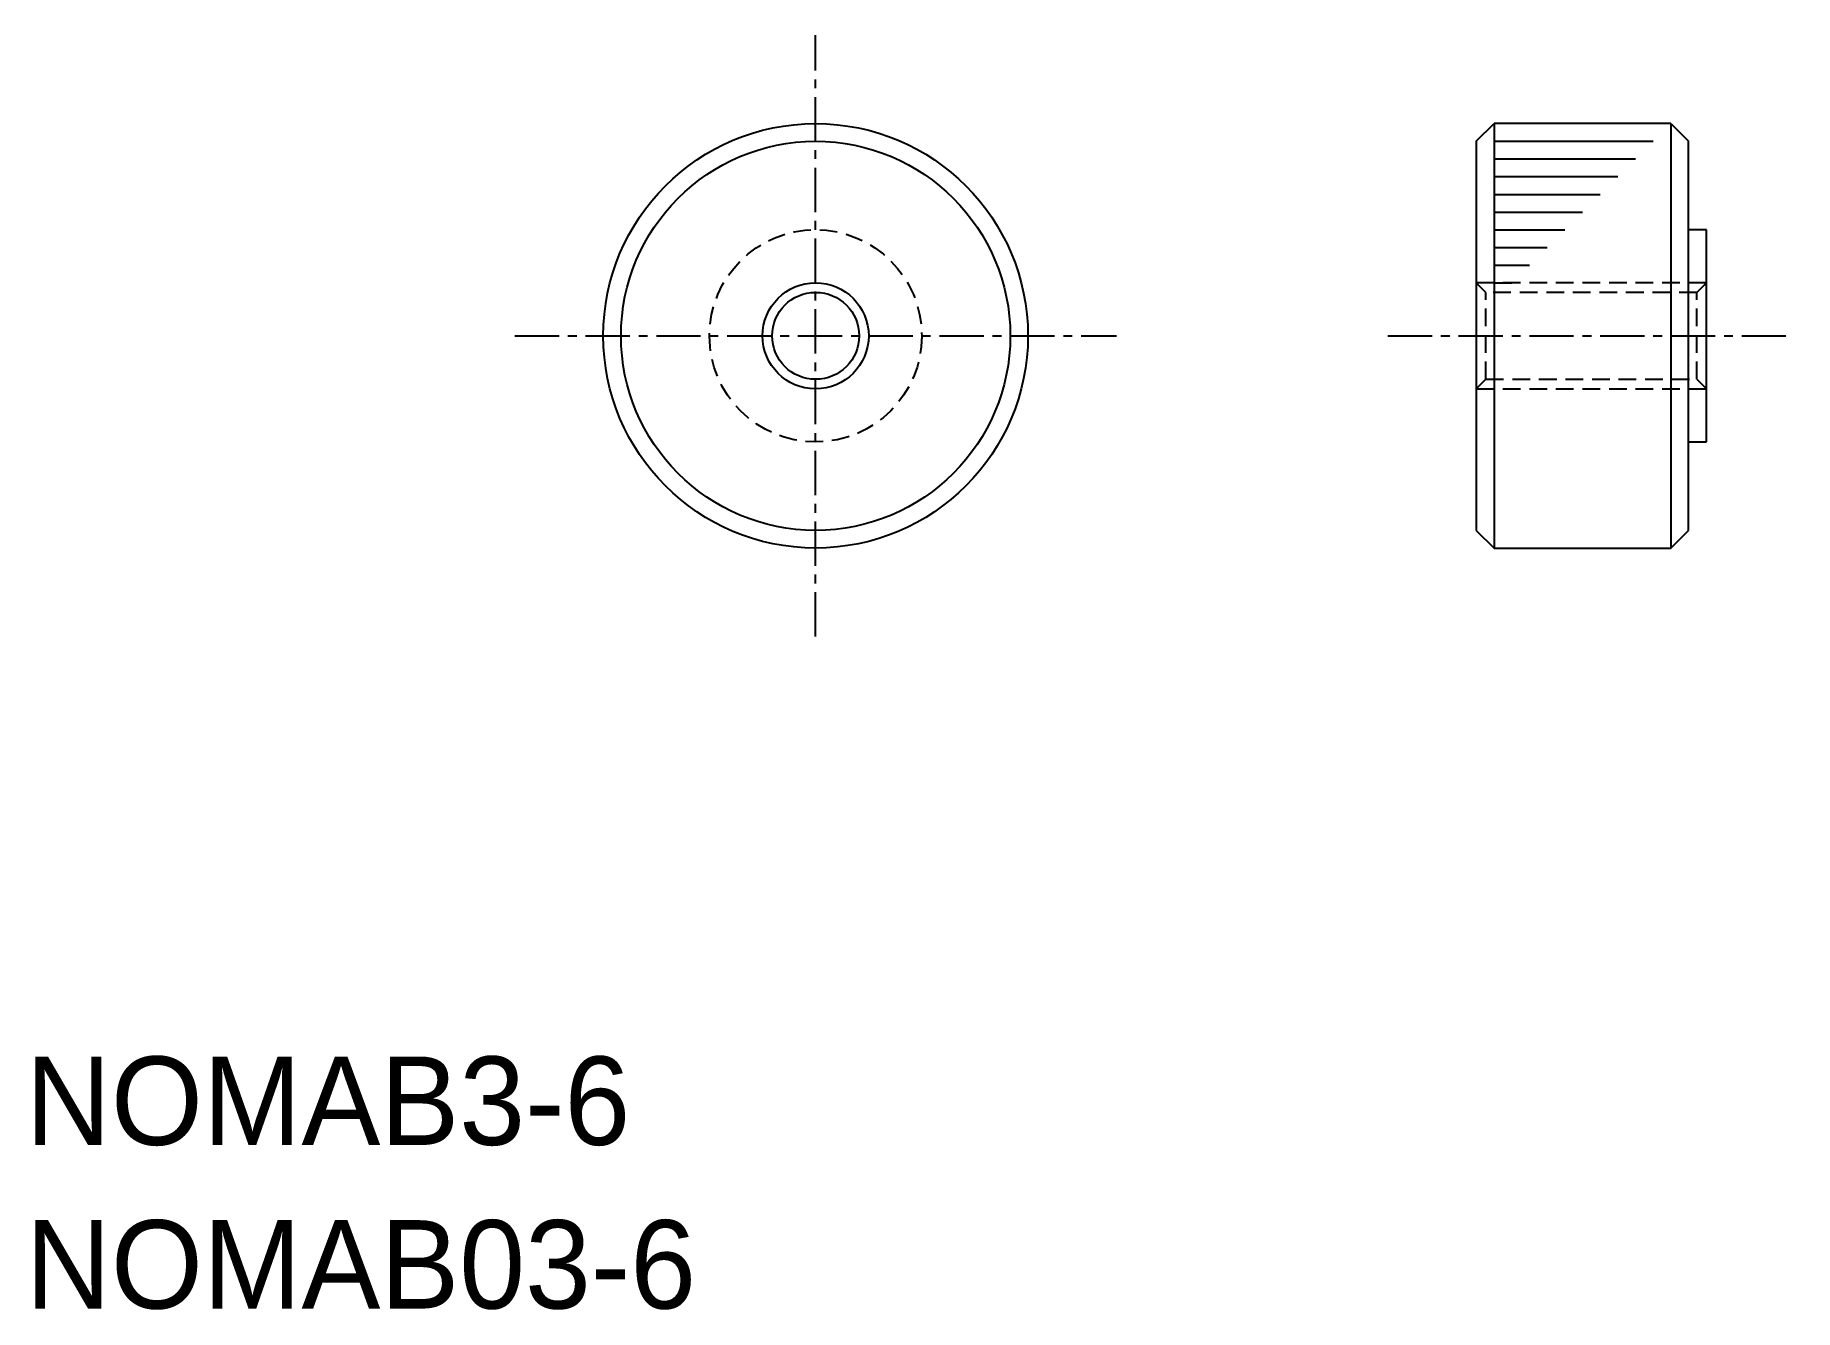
# Model space of a CAD drawing. Extents: x 0.3 to 50, y 0 to 36.
import ezdxf

# ---------------------------------------------------------------- set-up
doc = ezdxf.new("R2010")
doc.units = 0
doc.linetypes.add('CENTER', pattern=[2, 1.25, -0.25, 0.25, -0.25])
doc.linetypes.add('DASHED', pattern=[0.75, 0.5, -0.25])
doc.layers.get('0').update_dxf_attribs({"linetype": 'CONTINUOUS'})
doc.layers.add('CENTER', color=1, linetype='CENTER')

msp = doc.modelspace()

# ---------------------------------------------------------------- linework, layer by layer
at = {"color": 7, "linetype": 'CONTINUOUS'}
for p, q in [((41, 33), (41.5, 33.5)), ((41.5, 33.5), (41.5, 21.5)), ((46.5, 33.5), (41.5, 33.5)), ((46.5, 33.5), (46.5, 21.5)), ((46.5, 33.5), (47, 33)), ((41, 33), (41, 22)), ((41.5, 33), (46, 33)), ((47, 22), (47, 33)), ((41.5, 32.5), (45.5, 32.5)), ((41.5, 32), (45, 32)), ((41.5, 31.5), (44.5, 31.5)), ((41.5, 31), (44, 31)), ((41.5, 30.5), (43.5, 30.5)), ((47.5, 30.5), (47, 30.5)), ((47.5, 24.5), (47.5, 30.5)), ((41.5, 30), (43, 30)), ((41.5, 29.5), (42.5, 29.5)), ((41.5, 29), (42, 29)), ((47, 24.5), (47.5, 24.5)), ((41, 22), (41.5, 21.5)), ((46.5, 21.5), (47, 22)), ((41.5, 21.5), (46.5, 21.5))]:
    msp.add_line(p, q, dxfattribs=at)
at = {"color": 3, "linetype": 'DASHED'}
for p, q in [((47.5, 29), (41, 29)), ((41.271, 28.729), (41, 29)), ((47.229, 28.729), (47.5, 29)), ((41.271, 26.271), (41.271, 28.729)), ((47.229, 28.729), (41.271, 28.729)), ((47.229, 26.271), (47.229, 28.729)), ((41.271, 26.271), (41, 26)), ((41, 26), (47.5, 26)), ((41.271, 26.271), (47.229, 26.271)), ((47.229, 26.271), (47.5, 26))]:
    msp.add_line(p, q, dxfattribs=at)
at = {"color": 7, "linetype": 'CONTINUOUS'}
for radius in [6, 5.5, 1.5]:
    msp.add_circle((22.329, 27.5), radius, dxfattribs=at)
at = {"color": 3, "linetype": 'DASHED'}
msp.add_circle((22.329, 27.5), 3, dxfattribs=at)
at = {"color": 3, "linetype": 'CONTINUOUS'}
msp.add_circle((22.329, 27.5), 1.229, dxfattribs=at)
at = {"layer": 'CENTER', "color": 1, "linetype": 'CENTER'}
for p, q in [((22.329, 19), (22.329, 36)), ((13.829, 27.5), (30.829, 27.5)), ((38.5, 27.5), (50, 27.5))]:
    msp.add_line(p, q, dxfattribs=at)

# ---------------------------------------------------------------- texts
at = {"color": 7, "linetype": 'CONTINUOUS'}
for s, p in [('NOMAB3-6', (0, 4.626)), ('NOMAB03-6', (0, 0))]:
    msp.add_text(s, height=2.5, dxfattribs=at).set_placement(p)

doc.saveas('drawing.dxf')
